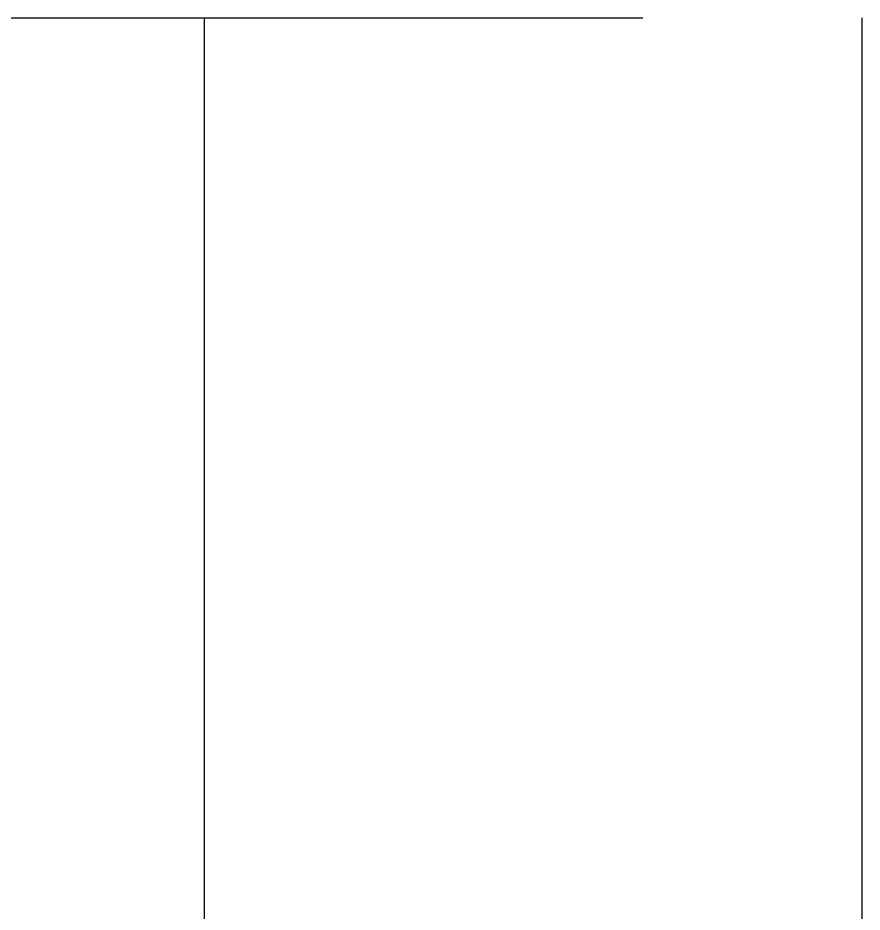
# Model space of a CAD drawing. Extents: x -38 to 2998, y -195 to 11529.
# Drawn here: x 356.78 to 402.96, y 2831.06 to 2880 of the extents above; entities that cross this region are included whole.
import ezdxf

# ---------------------------------------------------------------- set-up
doc = ezdxf.new("R2010")
doc.units = 0
doc.header["$MEASUREMENT"] = 0
doc.layers.add('CENTERLINES', color=7, linetype='CONTINUOUS')

msp = doc.modelspace()

# ---------------------------------------------------------------- linework, layer by layer
at = {"layer": 'CENTERLINES', "color": 0, "linetype": 'CONTINUOUS'}
for p, q in [((354.96, 2880), (390.96, 2880)), ((354.96, 2880), (390.96, 2880)), ((354.96, 2880), (390.96, 2880)), ((366.996, 2736), (366.996, 2880)), ((402.96, 2748), (402.96, 2880)), ((402.96, 2748), (402.96, 2880)), ((402.96, 2748), (402.96, 2880))]:
    msp.add_line(p, q, dxfattribs=at)

doc.saveas('drawing.dxf')
